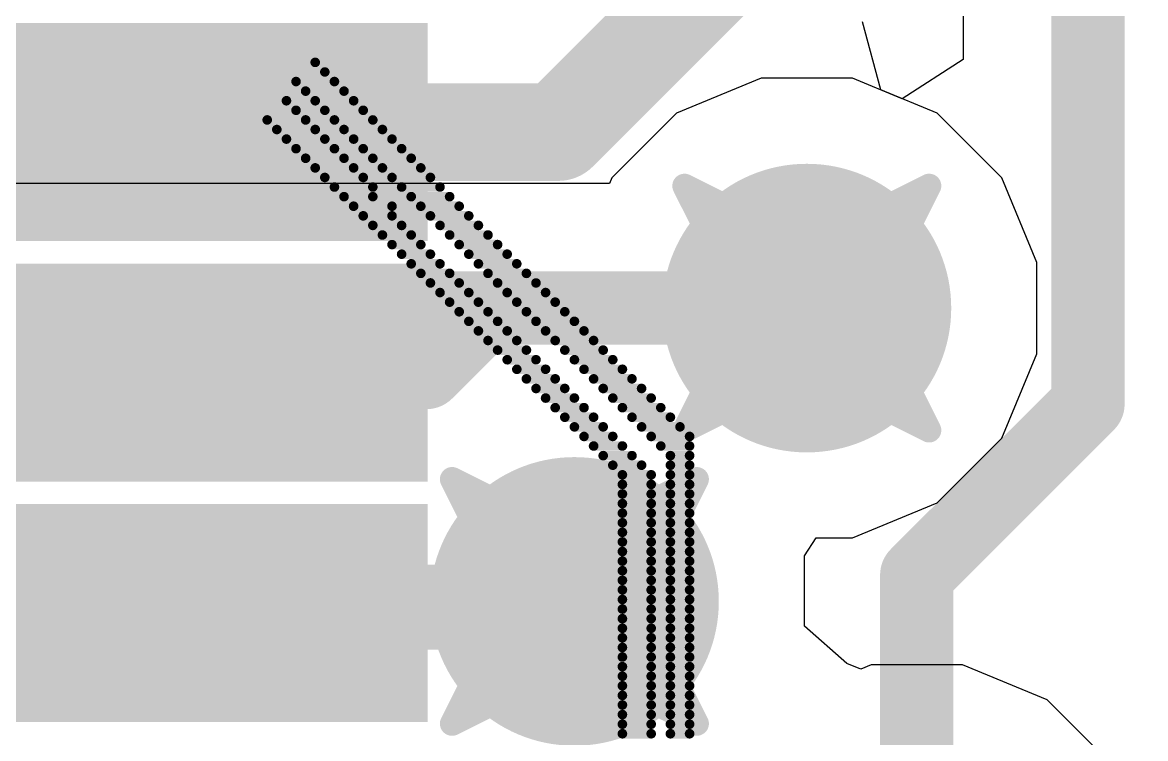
# Model space of a CAD drawing. Header units: inches. Extents: x -8 to 384, y -12 to 64.
# Drawn here: x 12.392 to 14.725, y 4.541 to 6.03 of the extents above; entities that cross this region are included whole.
import ezdxf

# ---------------------------------------------------------------- set-up
doc = ezdxf.new("R2010")
doc.units = ezdxf.units.IN
for name, color, linetype in [('Board_outline', 216, 'Continuous'), ('Bottom Layer', 5, 'Continuous'), ('Bottom Overlay', 54, 'Continuous'), ('Drill Drawing', 1, 'Continuous'), ('Top Layer', 1, 'Continuous'), ('Top Paste', 8, 'Continuous'), ('Top Solder', 216, 'Continuous'), ('Via Holes', 16, 'Continuous')]:
    doc.layers.add(name, color=color, linetype=linetype)

# ---------------------------------------------------------------- blocks, each defined once
blk = doc.blocks.new('QFN64_45')
at = {"layer": 'Top Layer'}
for points in [[(4.05, -2.125), (4.75, -2.125), (4.75, -2.375), (4.05, -2.375)], [(4.05, -2.625), (4.75, -2.625), (4.75, -2.875), (4.05, -2.875)], [(4.05, -3.125), (4.75, -3.125), (4.75, -3.375), (4.05, -3.375)]]:
    blk.add_hatch(color=1, dxfattribs=at).paths.add_polyline_path(points)
at = {"layer": 'Top Paste'}
for points in [[(4.05, -2.125), (4.75, -2.125), (4.75, -2.375), (4.05, -2.375)], [(4.05, -2.625), (4.75, -2.625), (4.75, -2.875), (4.05, -2.875)], [(4.05, -3.125), (4.75, -3.125), (4.75, -3.375), (4.05, -3.375)]]:
    blk.add_hatch(color=8, dxfattribs=at).paths.add_polyline_path(points)
at = {"layer": 'Top Solder'}
for points in [[(3.9484, -2.0234), (4.8516, -2.0234), (4.8516, -2.4766), (3.9484, -2.4766)], [(3.9484, -2.5234), (4.8516, -2.5234), (4.8516, -2.9766), (3.9484, -2.9766)], [(3.9484, -3.0234), (4.8516, -3.0234), (4.8516, -3.4766), (3.9484, -3.4766)]]:
    blk.add_hatch(color=216, dxfattribs=at).paths.add_polyline_path(points)

msp = doc.modelspace()

# ---------------------------------------------------------------- hatches: boundary and pattern name
at = {"layer": 'Bottom Layer'}
h = msp.add_hatch(color=5, dxfattribs=at)
edge = h.paths.add_edge_path()
edge.add_arc((14.021, 5.4358), 0.3, 0, 360)
h = msp.add_hatch(color=5, dxfattribs=at)
edge = h.paths.add_edge_path()
edge.add_arc((13.5382, 4.826), 0.3, 0, 360)
at = {"layer": 'Top Layer'}
h = msp.add_hatch(color=1, dxfattribs=at)
edge = h.paths.add_edge_path()
edge.add_arc((14.021, 5.4358), 0.3, 0, 360)
h = msp.add_hatch(color=1, dxfattribs=at)
edge = h.paths.add_edge_path()
edge.add_arc((13.5382, 4.826), 0.3, 0, 360)
at = {"layer": 'Via Holes'}
h = msp.add_hatch(color=7, dxfattribs=at)
edge = h.paths.add_edge_path()
edge.add_arc((14.021, 5.4358), 0.15, 0, 360)
h = msp.add_hatch(color=7, dxfattribs=at)
edge = h.paths.add_edge_path()
edge.add_arc((13.5382, 4.826), 0.15, 0, 360)

# ---------------------------------------------------------------- linework, layer by layer
at = {"layer": 'Board_outline'}
msp.add_lwpolyline([(37.5368, 13.3604, 0.254, 0.254, 1), (-7.4632, 13.3604, 0.254, 0.254, 1)], format="xyseb", close=True, dxfattribs=at)
at = {"layer": 'Bottom Layer'}
for p, q in [((14.346, 8.4634), (14.346, 5.9524)), ((14.346, 5.9524), (14.219, 5.871)), ((13.9259, 5.9136), (13.7503, 5.8409)), ((14.116, 5.9136), (13.9259, 5.9136)), ((14.219, 5.871), (14.116, 5.9136)), ((13.7503, 5.8409), (13.6159, 5.7065)), ((13.6111, 5.6948), (11.7096, 5.6948)), ((13.6159, 5.7065), (13.6111, 5.6948))]:
    msp.add_line(p, q, dxfattribs=at)
for points in [[(14.605, 5.2364, 0.1524, 0.1524, 0), (14.605, 8.5816, 0.1524, 0.1524, 0)], [(11.7096, 5.4358, 0.1524, 0.1524, 0), (14.021, 5.4358, 0.1524, 0.1524, 0)], [(14.2494, 4.8808, 0.1524, 0.1524, 0), (14.605, 5.2364, 0.1524, 0.1524, 0)], [(14.2494, 4.2164, 0.1524, 0.1524, 0), (14.2494, 4.8808, 0.1524, 0.1524, 0)], [(11.8364, 4.826, 0.1524, 0.1524, 0), (13.5382, 4.826, 0.1524, 0.1524, 0)]]:
    msp.add_lwpolyline(points, format="xyseb", dxfattribs=at)
for points in [[(13.9829, 5.4358, 0.0762, 0.0762, 1), (14.0591, 5.4358, 0.0762, 0.0762, 1)], [(14.5669, 5.2364, 0.0762, 0.0762, 1), (14.6431, 5.2364, 0.0762, 0.0762, 1)], [(14.5669, 5.2364, 0.0762, 0.0762, 1), (14.6431, 5.2364, 0.0762, 0.0762, 1)], [(14.2113, 4.8808, 0.0762, 0.0762, 1), (14.2875, 4.8808, 0.0762, 0.0762, 1)], [(14.2113, 4.8808, 0.0762, 0.0762, 1), (14.2875, 4.8808, 0.0762, 0.0762, 1)], [(13.5001, 4.826, 0.0762, 0.0762, 1), (13.5763, 4.826, 0.0762, 0.0762, 1)]]:
    msp.add_lwpolyline(points, format="xyseb", close=True, dxfattribs=at)
at = {"layer": 'Bottom Overlay'}
for points in [[(12.0626, 5.9467, 0.0199, 0.0199, 0), (12.9998, 5.9467, 0.0199, 0.0199, 0)], [(12.0626, 5.9267, 0.0199, 0.0199, 0), (13.0198, 5.9267, 0.0199, 0.0199, 0)], [(12.9599, 5.9068, 0.0199, 0.0199, 0), (13.0397, 5.9068, 0.0199, 0.0199, 0)], [(12.9799, 5.8869, 0.0199, 0.0199, 0), (13.0596, 5.8869, 0.0199, 0.0199, 0)], [(12.1224, 5.847, 0.0199, 0.0199, 0), (12.9599, 5.847, 0.0199, 0.0199, 0)], [(12.1424, 5.8669, 0.0199, 0.0199, 0), (12.94, 5.8669, 0.0199, 0.0199, 0)], [(12.9998, 5.8669, 0.0199, 0.0199, 0), (13.0796, 5.8669, 0.0199, 0.0199, 0)], [(13.0198, 5.847, 0.0199, 0.0199, 0), (13.0995, 5.847, 0.0199, 0.0199, 0)], [(12.9001, 5.827, 0.0199, 0.0199, 0), (12.9799, 5.827, 0.0199, 0.0199, 0)], [(13.0397, 5.827, 0.0199, 0.0199, 0), (13.1195, 5.827, 0.0199, 0.0199, 0)], [(12.9201, 5.8071, 0.0199, 0.0199, 0), (12.9998, 5.8071, 0.0199, 0.0199, 0)], [(13.0596, 5.8071, 0.0199, 0.0199, 0), (13.1394, 5.8071, 0.0199, 0.0199, 0)], [(12.94, 5.7872, 0.0199, 0.0199, 0), (13.0198, 5.7872, 0.0199, 0.0199, 0)], [(13.0796, 5.7872, 0.0199, 0.0199, 0), (13.1593, 5.7872, 0.0199, 0.0199, 0)], [(12.9599, 5.7672, 0.0199, 0.0199, 0), (13.0397, 5.7672, 0.0199, 0.0199, 0)], [(13.0995, 5.7672, 0.0199, 0.0199, 0), (13.1793, 5.7672, 0.0199, 0.0199, 0)], [(12.9799, 5.7473, 0.0199, 0.0199, 0), (13.0596, 5.7473, 0.0199, 0.0199, 0)], [(13.1195, 5.7473, 0.0199, 0.0199, 0), (13.1992, 5.7473, 0.0199, 0.0199, 0)], [(12.9998, 5.7273, 0.0199, 0.0199, 0), (13.0796, 5.7273, 0.0199, 0.0199, 0)], [(13.0198, 5.7074, 0.0199, 0.0199, 0), (13.0995, 5.7074, 0.0199, 0.0199, 0)], [(13.1394, 5.7273, 0.0199, 0.0199, 0), (13.2192, 5.7273, 0.0199, 0.0199, 0)], [(13.1593, 5.7074, 0.0199, 0.0199, 0), (13.2391, 5.7074, 0.0199, 0.0199, 0)], [(13.0397, 5.6875, 0.0199, 0.0199, 0), (13.1195, 5.6875, 0.0199, 0.0199, 0)], [(13.1793, 5.6875, 0.0199, 0.0199, 0), (13.259, 5.6875, 0.0199, 0.0199, 0)], [(13.0596, 5.6675, 0.0199, 0.0199, 0), (13.1195, 5.6675, 0.0199, 0.0199, 0)], [(13.1992, 5.6675, 0.0199, 0.0199, 0), (13.279, 5.6675, 0.0199, 0.0199, 0)], [(13.0796, 5.6476, 0.0199, 0.0199, 0), (13.1593, 5.6476, 0.0199, 0.0199, 0)], [(13.2192, 5.6476, 0.0199, 0.0199, 0), (13.2989, 5.6476, 0.0199, 0.0199, 0)], [(13.0995, 5.6276, 0.0199, 0.0199, 0), (13.1593, 5.6276, 0.0199, 0.0199, 0)], [(13.2391, 5.6276, 0.0199, 0.0199, 0), (13.3189, 5.6276, 0.0199, 0.0199, 0)], [(13.1195, 5.6077, 0.0199, 0.0199, 0), (13.1793, 5.6077, 0.0199, 0.0199, 0)], [(13.259, 5.6077, 0.0199, 0.0199, 0), (13.3388, 5.6077, 0.0199, 0.0199, 0)], [(13.1394, 5.5878, 0.0199, 0.0199, 0), (13.1992, 5.5878, 0.0199, 0.0199, 0)], [(13.1593, 5.5678, 0.0199, 0.0199, 0), (13.2192, 5.5678, 0.0199, 0.0199, 0)], [(13.279, 5.5878, 0.0199, 0.0199, 0), (13.3587, 5.5878, 0.0199, 0.0199, 0)], [(13.2989, 5.5678, 0.0199, 0.0199, 0), (13.3787, 5.5678, 0.0199, 0.0199, 0)], [(13.1793, 5.5479, 0.0199, 0.0199, 0), (13.2391, 5.5479, 0.0199, 0.0199, 0)], [(13.3189, 5.5479, 0.0199, 0.0199, 0), (13.3986, 5.5479, 0.0199, 0.0199, 0)], [(13.1992, 5.5279, 0.0199, 0.0199, 0), (13.259, 5.5279, 0.0199, 0.0199, 0)], [(13.3388, 5.5279, 0.0199, 0.0199, 0), (13.4186, 5.5279, 0.0199, 0.0199, 0)], [(13.2192, 5.508, 0.0199, 0.0199, 0), (13.279, 5.508, 0.0199, 0.0199, 0)], [(13.3587, 5.508, 0.0199, 0.0199, 0), (13.4385, 5.508, 0.0199, 0.0199, 0)], [(13.2391, 5.4881, 0.0199, 0.0199, 0), (13.2989, 5.4881, 0.0199, 0.0199, 0)], [(13.3787, 5.4881, 0.0199, 0.0199, 0), (13.4584, 5.4881, 0.0199, 0.0199, 0)], [(13.259, 5.4681, 0.0199, 0.0199, 0), (13.3189, 5.4681, 0.0199, 0.0199, 0)], [(13.3986, 5.4681, 0.0199, 0.0199, 0), (13.4784, 5.4681, 0.0199, 0.0199, 0)], [(13.279, 5.4482, 0.0199, 0.0199, 0), (13.3388, 5.4482, 0.0199, 0.0199, 0)], [(13.2989, 5.4282, 0.0199, 0.0199, 0), (13.3587, 5.4282, 0.0199, 0.0199, 0)], [(13.4186, 5.4482, 0.0199, 0.0199, 0), (13.4983, 5.4482, 0.0199, 0.0199, 0)], [(13.4385, 5.4282, 0.0199, 0.0199, 0), (13.5183, 5.4282, 0.0199, 0.0199, 0)], [(13.3189, 5.4083, 0.0199, 0.0199, 0), (13.3787, 5.4083, 0.0199, 0.0199, 0)], [(13.4584, 5.4083, 0.0199, 0.0199, 0), (13.5382, 5.4083, 0.0199, 0.0199, 0)], [(13.3388, 5.3884, 0.0199, 0.0199, 0), (13.3986, 5.3884, 0.0199, 0.0199, 0)], [(13.4784, 5.3884, 0.0199, 0.0199, 0), (13.5581, 5.3884, 0.0199, 0.0199, 0)], [(13.3587, 5.3684, 0.0199, 0.0199, 0), (13.4186, 5.3684, 0.0199, 0.0199, 0)], [(13.4983, 5.3684, 0.0199, 0.0199, 0), (13.5781, 5.3684, 0.0199, 0.0199, 0)], [(13.3787, 5.3485, 0.0199, 0.0199, 0), (13.4385, 5.3485, 0.0199, 0.0199, 0)], [(13.5183, 5.3485, 0.0199, 0.0199, 0), (13.598, 5.3485, 0.0199, 0.0199, 0)], [(13.3986, 5.3285, 0.0199, 0.0199, 0), (13.4584, 5.3285, 0.0199, 0.0199, 0)], [(13.5382, 5.3285, 0.0199, 0.0199, 0), (13.618, 5.3285, 0.0199, 0.0199, 0)], [(13.4186, 5.3086, 0.0199, 0.0199, 0), (13.4784, 5.3086, 0.0199, 0.0199, 0)], [(13.4385, 5.2887, 0.0199, 0.0199, 0), (13.4983, 5.2887, 0.0199, 0.0199, 0)], [(13.5581, 5.3086, 0.0199, 0.0199, 0), (13.6379, 5.3086, 0.0199, 0.0199, 0)], [(13.5781, 5.2887, 0.0199, 0.0199, 0), (13.6578, 5.2887, 0.0199, 0.0199, 0)], [(13.4584, 5.2687, 0.0199, 0.0199, 0), (13.5183, 5.2687, 0.0199, 0.0199, 0)], [(13.598, 5.2687, 0.0199, 0.0199, 0), (13.6778, 5.2687, 0.0199, 0.0199, 0)], [(13.4784, 5.2488, 0.0199, 0.0199, 0), (13.5382, 5.2488, 0.0199, 0.0199, 0)], [(13.618, 5.2488, 0.0199, 0.0199, 0), (13.6977, 5.2488, 0.0199, 0.0199, 0)], [(13.4983, 5.2288, 0.0199, 0.0199, 0), (13.5581, 5.2288, 0.0199, 0.0199, 0)], [(13.6379, 5.2288, 0.0199, 0.0199, 0), (13.7177, 5.2288, 0.0199, 0.0199, 0)], [(13.5183, 5.2089, 0.0199, 0.0199, 0), (13.5781, 5.2089, 0.0199, 0.0199, 0)], [(13.6578, 5.2089, 0.0199, 0.0199, 0), (13.7376, 5.2089, 0.0199, 0.0199, 0)], [(13.5382, 5.1889, 0.0199, 0.0199, 0), (13.598, 5.1889, 0.0199, 0.0199, 0)], [(13.6778, 5.1889, 0.0199, 0.0199, 0), (13.7575, 5.1889, 0.0199, 0.0199, 0)], [(13.5581, 5.169, 0.0199, 0.0199, 0), (13.618, 5.169, 0.0199, 0.0199, 0)], [(13.5781, 5.1491, 0.0199, 0.0199, 0), (13.6379, 5.1491, 0.0199, 0.0199, 0)], [(13.6977, 5.169, 0.0199, 0.0199, 0), (13.7775, 5.169, 0.0199, 0.0199, 0)], [(13.7177, 5.1491, 0.0199, 0.0199, 0), (13.7775, 5.1491, 0.0199, 0.0199, 0)], [(13.598, 5.1291, 0.0199, 0.0199, 0), (13.6578, 5.1291, 0.0199, 0.0199, 0)], [(13.7376, 5.1291, 0.0199, 0.0199, 0), (13.7775, 5.1291, 0.0199, 0.0199, 0)], [(13.618, 5.1092, 0.0199, 0.0199, 0), (13.6778, 5.1092, 0.0199, 0.0199, 0)], [(13.7376, 5.1092, 0.0199, 0.0199, 0), (13.7775, 5.1092, 0.0199, 0.0199, 0)], [(13.6379, 5.0892, 0.0199, 0.0199, 0), (13.6977, 5.0892, 0.0199, 0.0199, 0)], [(13.7376, 5.0892, 0.0199, 0.0199, 0), (13.7775, 5.0892, 0.0199, 0.0199, 0)], [(13.6379, 5.0693, 0.0199, 0.0199, 0), (13.6977, 5.0693, 0.0199, 0.0199, 0)], [(13.7376, 5.0693, 0.0199, 0.0199, 0), (13.7775, 5.0693, 0.0199, 0.0199, 0)], [(13.6379, 5.0494, 0.0199, 0.0199, 0), (13.6977, 5.0494, 0.0199, 0.0199, 0)], [(13.6379, 5.0294, 0.0199, 0.0199, 0), (13.6977, 5.0294, 0.0199, 0.0199, 0)], [(13.7376, 5.0494, 0.0199, 0.0199, 0), (13.7775, 5.0494, 0.0199, 0.0199, 0)], [(13.7376, 5.0294, 0.0199, 0.0199, 0), (13.7775, 5.0294, 0.0199, 0.0199, 0)], [(13.6379, 5.0095, 0.0199, 0.0199, 0), (13.6977, 5.0095, 0.0199, 0.0199, 0)], [(13.7376, 5.0095, 0.0199, 0.0199, 0), (13.7775, 5.0095, 0.0199, 0.0199, 0)], [(13.6379, 4.9895, 0.0199, 0.0199, 0), (13.6977, 4.9895, 0.0199, 0.0199, 0)], [(13.7376, 4.9895, 0.0199, 0.0199, 0), (13.7775, 4.9895, 0.0199, 0.0199, 0)], [(13.6379, 4.9696, 0.0199, 0.0199, 0), (13.6977, 4.9696, 0.0199, 0.0199, 0)], [(13.7376, 4.9696, 0.0199, 0.0199, 0), (13.7775, 4.9696, 0.0199, 0.0199, 0)], [(13.6379, 4.9497, 0.0199, 0.0199, 0), (13.6977, 4.9497, 0.0199, 0.0199, 0)], [(13.7376, 4.9497, 0.0199, 0.0199, 0), (13.7775, 4.9497, 0.0199, 0.0199, 0)], [(13.6379, 4.9297, 0.0199, 0.0199, 0), (13.6977, 4.9297, 0.0199, 0.0199, 0)], [(13.7376, 4.9297, 0.0199, 0.0199, 0), (13.7775, 4.9297, 0.0199, 0.0199, 0)], [(13.6379, 4.9098, 0.0199, 0.0199, 0), (13.6977, 4.9098, 0.0199, 0.0199, 0)], [(13.6379, 4.8898, 0.0199, 0.0199, 0), (13.6977, 4.8898, 0.0199, 0.0199, 0)], [(13.7376, 4.9098, 0.0199, 0.0199, 0), (13.7775, 4.9098, 0.0199, 0.0199, 0)], [(13.7376, 4.8898, 0.0199, 0.0199, 0), (13.7775, 4.8898, 0.0199, 0.0199, 0)], [(13.6379, 4.8699, 0.0199, 0.0199, 0), (13.6977, 4.8699, 0.0199, 0.0199, 0)], [(13.7376, 4.8699, 0.0199, 0.0199, 0), (13.7775, 4.8699, 0.0199, 0.0199, 0)], [(13.6379, 4.85, 0.0199, 0.0199, 0), (13.6977, 4.85, 0.0199, 0.0199, 0)], [(13.7376, 4.85, 0.0199, 0.0199, 0), (13.7775, 4.85, 0.0199, 0.0199, 0)], [(13.6379, 4.83, 0.0199, 0.0199, 0), (13.6977, 4.83, 0.0199, 0.0199, 0)], [(13.7376, 4.83, 0.0199, 0.0199, 0), (13.7775, 4.83, 0.0199, 0.0199, 0)], [(13.6379, 4.8101, 0.0199, 0.0199, 0), (13.6977, 4.8101, 0.0199, 0.0199, 0)], [(13.7376, 4.8101, 0.0199, 0.0199, 0), (13.7775, 4.8101, 0.0199, 0.0199, 0)], [(13.6379, 4.7901, 0.0199, 0.0199, 0), (13.6977, 4.7901, 0.0199, 0.0199, 0)], [(13.7376, 4.7901, 0.0199, 0.0199, 0), (13.7775, 4.7901, 0.0199, 0.0199, 0)], [(13.6379, 4.7702, 0.0199, 0.0199, 0), (13.6977, 4.7702, 0.0199, 0.0199, 0)], [(13.6379, 4.7503, 0.0199, 0.0199, 0), (13.6977, 4.7503, 0.0199, 0.0199, 0)], [(13.7376, 4.7702, 0.0199, 0.0199, 0), (13.7775, 4.7702, 0.0199, 0.0199, 0)], [(13.7376, 4.7503, 0.0199, 0.0199, 0), (13.7775, 4.7503, 0.0199, 0.0199, 0)], [(13.6379, 4.7303, 0.0199, 0.0199, 0), (13.6977, 4.7303, 0.0199, 0.0199, 0)], [(13.7376, 4.7303, 0.0199, 0.0199, 0), (13.7775, 4.7303, 0.0199, 0.0199, 0)], [(13.6379, 4.7104, 0.0199, 0.0199, 0), (13.6977, 4.7104, 0.0199, 0.0199, 0)], [(13.7376, 4.7104, 0.0199, 0.0199, 0), (13.7775, 4.7104, 0.0199, 0.0199, 0)], [(13.6379, 4.6904, 0.0199, 0.0199, 0), (13.6977, 4.6904, 0.0199, 0.0199, 0)], [(13.7376, 4.6904, 0.0199, 0.0199, 0), (13.7775, 4.6904, 0.0199, 0.0199, 0)], [(13.6379, 4.6705, 0.0199, 0.0199, 0), (13.6977, 4.6705, 0.0199, 0.0199, 0)], [(13.7376, 4.6705, 0.0199, 0.0199, 0), (13.7775, 4.6705, 0.0199, 0.0199, 0)], [(13.6379, 4.6506, 0.0199, 0.0199, 0), (13.6977, 4.6506, 0.0199, 0.0199, 0)], [(13.7376, 4.6506, 0.0199, 0.0199, 0), (13.7775, 4.6506, 0.0199, 0.0199, 0)], [(13.6379, 4.6306, 0.0199, 0.0199, 0), (13.6977, 4.6306, 0.0199, 0.0199, 0)], [(13.6379, 4.6107, 0.0199, 0.0199, 0), (13.6977, 4.6107, 0.0199, 0.0199, 0)], [(13.7376, 4.6306, 0.0199, 0.0199, 0), (13.7775, 4.6306, 0.0199, 0.0199, 0)], [(13.7376, 4.6107, 0.0199, 0.0199, 0), (13.7775, 4.6107, 0.0199, 0.0199, 0)], [(13.6379, 4.5907, 0.0199, 0.0199, 0), (13.6977, 4.5907, 0.0199, 0.0199, 0)], [(13.7376, 4.5907, 0.0199, 0.0199, 0), (13.7775, 4.5907, 0.0199, 0.0199, 0)], [(13.6379, 4.5708, 0.0199, 0.0199, 0), (13.6977, 4.5708, 0.0199, 0.0199, 0)], [(13.7376, 4.5708, 0.0199, 0.0199, 0), (13.7775, 4.5708, 0.0199, 0.0199, 0)], [(13.6379, 4.5509, 0.0199, 0.0199, 0), (13.6977, 4.5509, 0.0199, 0.0199, 0)], [(13.7376, 4.5509, 0.0199, 0.0199, 0), (13.7775, 4.5509, 0.0199, 0.0199, 0)]]:
    msp.add_lwpolyline(points, format="xyseb", dxfattribs=at)
for points in [[(12.9948, 5.9467, 0.00997, 0.00997, 1), (13.0048, 5.9467, 0.00997, 0.00997, 1)], [(13.0148, 5.9267, 0.00997, 0.00997, 1), (13.0247, 5.9267, 0.00997, 0.00997, 1)], [(12.955, 5.9068, 0.00997, 0.00997, 1), (12.9649, 5.9068, 0.00997, 0.00997, 1)], [(13.0347, 5.9068, 0.00997, 0.00997, 1), (13.0447, 5.9068, 0.00997, 0.00997, 1)], [(12.9749, 5.8869, 0.00997, 0.00997, 1), (12.9849, 5.8869, 0.00997, 0.00997, 1)], [(13.0547, 5.8869, 0.00997, 0.00997, 1), (13.0646, 5.8869, 0.00997, 0.00997, 1)], [(12.935, 5.8669, 0.00997, 0.00997, 1), (12.945, 5.8669, 0.00997, 0.00997, 1)], [(12.955, 5.847, 0.00997, 0.00997, 1), (12.9649, 5.847, 0.00997, 0.00997, 1)], [(12.9948, 5.8669, 0.00997, 0.00997, 1), (13.0048, 5.8669, 0.00997, 0.00997, 1)], [(13.0148, 5.847, 0.00997, 0.00997, 1), (13.0247, 5.847, 0.00997, 0.00997, 1)], [(13.0746, 5.8669, 0.00997, 0.00997, 1), (13.0846, 5.8669, 0.00997, 0.00997, 1)], [(13.0945, 5.847, 0.00997, 0.00997, 1), (13.1045, 5.847, 0.00997, 0.00997, 1)], [(12.8951, 5.827, 0.00997, 0.00997, 1), (12.9051, 5.827, 0.00997, 0.00997, 1)], [(12.9749, 5.827, 0.00997, 0.00997, 1), (12.9849, 5.827, 0.00997, 0.00997, 1)], [(13.0347, 5.827, 0.00997, 0.00997, 1), (13.0447, 5.827, 0.00997, 0.00997, 1)], [(13.1145, 5.827, 0.00997, 0.00997, 1), (13.1244, 5.827, 0.00997, 0.00997, 1)], [(12.9151, 5.8071, 0.00997, 0.00997, 1), (12.925, 5.8071, 0.00997, 0.00997, 1)], [(12.9948, 5.8071, 0.00997, 0.00997, 1), (13.0048, 5.8071, 0.00997, 0.00997, 1)], [(13.0547, 5.8071, 0.00997, 0.00997, 1), (13.0646, 5.8071, 0.00997, 0.00997, 1)], [(13.1344, 5.8071, 0.00997, 0.00997, 1), (13.1444, 5.8071, 0.00997, 0.00997, 1)], [(12.935, 5.7872, 0.00997, 0.00997, 1), (12.945, 5.7872, 0.00997, 0.00997, 1)], [(13.0148, 5.7872, 0.00997, 0.00997, 1), (13.0247, 5.7872, 0.00997, 0.00997, 1)], [(13.0746, 5.7872, 0.00997, 0.00997, 1), (13.0846, 5.7872, 0.00997, 0.00997, 1)], [(13.1544, 5.7872, 0.00997, 0.00997, 1), (13.1643, 5.7872, 0.00997, 0.00997, 1)], [(12.955, 5.7672, 0.00997, 0.00997, 1), (12.9649, 5.7672, 0.00997, 0.00997, 1)], [(13.0347, 5.7672, 0.00997, 0.00997, 1), (13.0447, 5.7672, 0.00997, 0.00997, 1)], [(13.0945, 5.7672, 0.00997, 0.00997, 1), (13.1045, 5.7672, 0.00997, 0.00997, 1)], [(13.1743, 5.7672, 0.00997, 0.00997, 1), (13.1843, 5.7672, 0.00997, 0.00997, 1)], [(12.9749, 5.7473, 0.00997, 0.00997, 1), (12.9849, 5.7473, 0.00997, 0.00997, 1)], [(13.0547, 5.7473, 0.00997, 0.00997, 1), (13.0646, 5.7473, 0.00997, 0.00997, 1)], [(13.1145, 5.7473, 0.00997, 0.00997, 1), (13.1244, 5.7473, 0.00997, 0.00997, 1)], [(13.1942, 5.7473, 0.00997, 0.00997, 1), (13.2042, 5.7473, 0.00997, 0.00997, 1)], [(12.9948, 5.7273, 0.00997, 0.00997, 1), (13.0048, 5.7273, 0.00997, 0.00997, 1)], [(13.0148, 5.7074, 0.00997, 0.00997, 1), (13.0247, 5.7074, 0.00997, 0.00997, 1)], [(13.0746, 5.7273, 0.00997, 0.00997, 1), (13.0846, 5.7273, 0.00997, 0.00997, 1)], [(13.0945, 5.7074, 0.00997, 0.00997, 1), (13.1045, 5.7074, 0.00997, 0.00997, 1)], [(13.1344, 5.7273, 0.00997, 0.00997, 1), (13.1444, 5.7273, 0.00997, 0.00997, 1)], [(13.1544, 5.7074, 0.00997, 0.00997, 1), (13.1643, 5.7074, 0.00997, 0.00997, 1)], [(13.2142, 5.7273, 0.00997, 0.00997, 1), (13.2241, 5.7273, 0.00997, 0.00997, 1)], [(13.2341, 5.7074, 0.00997, 0.00997, 1), (13.2441, 5.7074, 0.00997, 0.00997, 1)], [(13.0347, 5.6875, 0.00997, 0.00997, 1), (13.0447, 5.6875, 0.00997, 0.00997, 1)], [(13.1145, 5.6875, 0.00997, 0.00997, 1), (13.1244, 5.6875, 0.00997, 0.00997, 1)], [(13.1743, 5.6875, 0.00997, 0.00997, 1), (13.1843, 5.6875, 0.00997, 0.00997, 1)], [(13.2541, 5.6875, 0.00997, 0.00997, 1), (13.264, 5.6875, 0.00997, 0.00997, 1)], [(13.0547, 5.6675, 0.00997, 0.00997, 1), (13.0646, 5.6675, 0.00997, 0.00997, 1)], [(13.1145, 5.6675, 0.00997, 0.00997, 1), (13.1244, 5.6675, 0.00997, 0.00997, 1)], [(13.1942, 5.6675, 0.00997, 0.00997, 1), (13.2042, 5.6675, 0.00997, 0.00997, 1)], [(13.274, 5.6675, 0.00997, 0.00997, 1), (13.284, 5.6675, 0.00997, 0.00997, 1)], [(13.0746, 5.6476, 0.00997, 0.00997, 1), (13.0846, 5.6476, 0.00997, 0.00997, 1)], [(13.1544, 5.6476, 0.00997, 0.00997, 1), (13.1643, 5.6476, 0.00997, 0.00997, 1)], [(13.2142, 5.6476, 0.00997, 0.00997, 1), (13.2241, 5.6476, 0.00997, 0.00997, 1)], [(13.2939, 5.6476, 0.00997, 0.00997, 1), (13.3039, 5.6476, 0.00997, 0.00997, 1)], [(13.0945, 5.6276, 0.00997, 0.00997, 1), (13.1045, 5.6276, 0.00997, 0.00997, 1)], [(13.1544, 5.6276, 0.00997, 0.00997, 1), (13.1643, 5.6276, 0.00997, 0.00997, 1)], [(13.2341, 5.6276, 0.00997, 0.00997, 1), (13.2441, 5.6276, 0.00997, 0.00997, 1)], [(13.3139, 5.6276, 0.00997, 0.00997, 1), (13.3238, 5.6276, 0.00997, 0.00997, 1)], [(13.1145, 5.6077, 0.00997, 0.00997, 1), (13.1244, 5.6077, 0.00997, 0.00997, 1)], [(13.1743, 5.6077, 0.00997, 0.00997, 1), (13.1843, 5.6077, 0.00997, 0.00997, 1)], [(13.2541, 5.6077, 0.00997, 0.00997, 1), (13.264, 5.6077, 0.00997, 0.00997, 1)], [(13.3338, 5.6077, 0.00997, 0.00997, 1), (13.3438, 5.6077, 0.00997, 0.00997, 1)], [(13.1344, 5.5878, 0.00997, 0.00997, 1), (13.1444, 5.5878, 0.00997, 0.00997, 1)], [(13.1544, 5.5678, 0.00997, 0.00997, 1), (13.1643, 5.5678, 0.00997, 0.00997, 1)], [(13.1942, 5.5878, 0.00997, 0.00997, 1), (13.2042, 5.5878, 0.00997, 0.00997, 1)], [(13.2142, 5.5678, 0.00997, 0.00997, 1), (13.2241, 5.5678, 0.00997, 0.00997, 1)], [(13.274, 5.5878, 0.00997, 0.00997, 1), (13.284, 5.5878, 0.00997, 0.00997, 1)], [(13.2939, 5.5678, 0.00997, 0.00997, 1), (13.3039, 5.5678, 0.00997, 0.00997, 1)], [(13.3538, 5.5878, 0.00997, 0.00997, 1), (13.3637, 5.5878, 0.00997, 0.00997, 1)], [(13.3737, 5.5678, 0.00997, 0.00997, 1), (13.3837, 5.5678, 0.00997, 0.00997, 1)], [(13.1743, 5.5479, 0.00997, 0.00997, 1), (13.1843, 5.5479, 0.00997, 0.00997, 1)], [(13.2341, 5.5479, 0.00997, 0.00997, 1), (13.2441, 5.5479, 0.00997, 0.00997, 1)], [(13.3139, 5.5479, 0.00997, 0.00997, 1), (13.3238, 5.5479, 0.00997, 0.00997, 1)], [(13.3936, 5.5479, 0.00997, 0.00997, 1), (13.4036, 5.5479, 0.00997, 0.00997, 1)], [(13.1942, 5.5279, 0.00997, 0.00997, 1), (13.2042, 5.5279, 0.00997, 0.00997, 1)], [(13.2541, 5.5279, 0.00997, 0.00997, 1), (13.264, 5.5279, 0.00997, 0.00997, 1)], [(13.3338, 5.5279, 0.00997, 0.00997, 1), (13.3438, 5.5279, 0.00997, 0.00997, 1)], [(13.4136, 5.5279, 0.00997, 0.00997, 1), (13.4235, 5.5279, 0.00997, 0.00997, 1)], [(13.2142, 5.508, 0.00997, 0.00997, 1), (13.2241, 5.508, 0.00997, 0.00997, 1)], [(13.274, 5.508, 0.00997, 0.00997, 1), (13.284, 5.508, 0.00997, 0.00997, 1)], [(13.3538, 5.508, 0.00997, 0.00997, 1), (13.3637, 5.508, 0.00997, 0.00997, 1)], [(13.4335, 5.508, 0.00997, 0.00997, 1), (13.4435, 5.508, 0.00997, 0.00997, 1)], [(13.2341, 5.4881, 0.00997, 0.00997, 1), (13.2441, 5.4881, 0.00997, 0.00997, 1)], [(13.2939, 5.4881, 0.00997, 0.00997, 1), (13.3039, 5.4881, 0.00997, 0.00997, 1)], [(13.3737, 5.4881, 0.00997, 0.00997, 1), (13.3837, 5.4881, 0.00997, 0.00997, 1)], [(13.4535, 5.4881, 0.00997, 0.00997, 1), (13.4634, 5.4881, 0.00997, 0.00997, 1)], [(13.2541, 5.4681, 0.00997, 0.00997, 1), (13.264, 5.4681, 0.00997, 0.00997, 1)], [(13.3139, 5.4681, 0.00997, 0.00997, 1), (13.3238, 5.4681, 0.00997, 0.00997, 1)], [(13.3936, 5.4681, 0.00997, 0.00997, 1), (13.4036, 5.4681, 0.00997, 0.00997, 1)], [(13.4734, 5.4681, 0.00997, 0.00997, 1), (13.4834, 5.4681, 0.00997, 0.00997, 1)], [(13.274, 5.4482, 0.00997, 0.00997, 1), (13.284, 5.4482, 0.00997, 0.00997, 1)], [(13.2939, 5.4282, 0.00997, 0.00997, 1), (13.3039, 5.4282, 0.00997, 0.00997, 1)], [(13.3338, 5.4482, 0.00997, 0.00997, 1), (13.3438, 5.4482, 0.00997, 0.00997, 1)], [(13.3538, 5.4282, 0.00997, 0.00997, 1), (13.3637, 5.4282, 0.00997, 0.00997, 1)], [(13.4136, 5.4482, 0.00997, 0.00997, 1), (13.4235, 5.4482, 0.00997, 0.00997, 1)], [(13.4335, 5.4282, 0.00997, 0.00997, 1), (13.4435, 5.4282, 0.00997, 0.00997, 1)], [(13.4933, 5.4482, 0.00997, 0.00997, 1), (13.5033, 5.4482, 0.00997, 0.00997, 1)], [(13.5133, 5.4282, 0.00997, 0.00997, 1), (13.5232, 5.4282, 0.00997, 0.00997, 1)], [(13.3139, 5.4083, 0.00997, 0.00997, 1), (13.3238, 5.4083, 0.00997, 0.00997, 1)], [(13.3737, 5.4083, 0.00997, 0.00997, 1), (13.3837, 5.4083, 0.00997, 0.00997, 1)], [(13.4535, 5.4083, 0.00997, 0.00997, 1), (13.4634, 5.4083, 0.00997, 0.00997, 1)], [(13.5332, 5.4083, 0.00997, 0.00997, 1), (13.5432, 5.4083, 0.00997, 0.00997, 1)], [(13.3338, 5.3884, 0.00997, 0.00997, 1), (13.3438, 5.3884, 0.00997, 0.00997, 1)], [(13.3936, 5.3884, 0.00997, 0.00997, 1), (13.4036, 5.3884, 0.00997, 0.00997, 1)], [(13.4734, 5.3884, 0.00997, 0.00997, 1), (13.4834, 5.3884, 0.00997, 0.00997, 1)], [(13.5532, 5.3884, 0.00997, 0.00997, 1), (13.5631, 5.3884, 0.00997, 0.00997, 1)], [(13.3538, 5.3684, 0.00997, 0.00997, 1), (13.3637, 5.3684, 0.00997, 0.00997, 1)], [(13.4136, 5.3684, 0.00997, 0.00997, 1), (13.4235, 5.3684, 0.00997, 0.00997, 1)], [(13.4933, 5.3684, 0.00997, 0.00997, 1), (13.5033, 5.3684, 0.00997, 0.00997, 1)], [(13.5731, 5.3684, 0.00997, 0.00997, 1), (13.5831, 5.3684, 0.00997, 0.00997, 1)], [(13.3737, 5.3485, 0.00997, 0.00997, 1), (13.3837, 5.3485, 0.00997, 0.00997, 1)], [(13.4335, 5.3485, 0.00997, 0.00997, 1), (13.4435, 5.3485, 0.00997, 0.00997, 1)], [(13.5133, 5.3485, 0.00997, 0.00997, 1), (13.5232, 5.3485, 0.00997, 0.00997, 1)], [(13.593, 5.3485, 0.00997, 0.00997, 1), (13.603, 5.3485, 0.00997, 0.00997, 1)], [(13.3936, 5.3285, 0.00997, 0.00997, 1), (13.4036, 5.3285, 0.00997, 0.00997, 1)], [(13.4535, 5.3285, 0.00997, 0.00997, 1), (13.4634, 5.3285, 0.00997, 0.00997, 1)], [(13.5332, 5.3285, 0.00997, 0.00997, 1), (13.5432, 5.3285, 0.00997, 0.00997, 1)], [(13.613, 5.3285, 0.00997, 0.00997, 1), (13.6229, 5.3285, 0.00997, 0.00997, 1)], [(13.4136, 5.3086, 0.00997, 0.00997, 1), (13.4235, 5.3086, 0.00997, 0.00997, 1)], [(13.4335, 5.2887, 0.00997, 0.00997, 1), (13.4435, 5.2887, 0.00997, 0.00997, 1)], [(13.4734, 5.3086, 0.00997, 0.00997, 1), (13.4834, 5.3086, 0.00997, 0.00997, 1)], [(13.4933, 5.2887, 0.00997, 0.00997, 1), (13.5033, 5.2887, 0.00997, 0.00997, 1)], [(13.5532, 5.3086, 0.00997, 0.00997, 1), (13.5631, 5.3086, 0.00997, 0.00997, 1)], [(13.5731, 5.2887, 0.00997, 0.00997, 1), (13.5831, 5.2887, 0.00997, 0.00997, 1)], [(13.6329, 5.3086, 0.00997, 0.00997, 1), (13.6429, 5.3086, 0.00997, 0.00997, 1)], [(13.6529, 5.2887, 0.00997, 0.00997, 1), (13.6628, 5.2887, 0.00997, 0.00997, 1)], [(13.4535, 5.2687, 0.00997, 0.00997, 1), (13.4634, 5.2687, 0.00997, 0.00997, 1)], [(13.5133, 5.2687, 0.00997, 0.00997, 1), (13.5232, 5.2687, 0.00997, 0.00997, 1)], [(13.593, 5.2687, 0.00997, 0.00997, 1), (13.603, 5.2687, 0.00997, 0.00997, 1)], [(13.6728, 5.2687, 0.00997, 0.00997, 1), (13.6828, 5.2687, 0.00997, 0.00997, 1)], [(13.4734, 5.2488, 0.00997, 0.00997, 1), (13.4834, 5.2488, 0.00997, 0.00997, 1)], [(13.5332, 5.2488, 0.00997, 0.00997, 1), (13.5432, 5.2488, 0.00997, 0.00997, 1)], [(13.613, 5.2488, 0.00997, 0.00997, 1), (13.6229, 5.2488, 0.00997, 0.00997, 1)], [(13.6927, 5.2488, 0.00997, 0.00997, 1), (13.7027, 5.2488, 0.00997, 0.00997, 1)], [(13.4933, 5.2288, 0.00997, 0.00997, 1), (13.5033, 5.2288, 0.00997, 0.00997, 1)], [(13.5532, 5.2288, 0.00997, 0.00997, 1), (13.5631, 5.2288, 0.00997, 0.00997, 1)], [(13.6329, 5.2288, 0.00997, 0.00997, 1), (13.6429, 5.2288, 0.00997, 0.00997, 1)], [(13.7127, 5.2288, 0.00997, 0.00997, 1), (13.7226, 5.2288, 0.00997, 0.00997, 1)], [(13.5133, 5.2089, 0.00997, 0.00997, 1), (13.5232, 5.2089, 0.00997, 0.00997, 1)], [(13.5731, 5.2089, 0.00997, 0.00997, 1), (13.5831, 5.2089, 0.00997, 0.00997, 1)], [(13.6529, 5.2089, 0.00997, 0.00997, 1), (13.6628, 5.2089, 0.00997, 0.00997, 1)], [(13.7326, 5.2089, 0.00997, 0.00997, 1), (13.7426, 5.2089, 0.00997, 0.00997, 1)], [(13.5332, 5.1889, 0.00997, 0.00997, 1), (13.5432, 5.1889, 0.00997, 0.00997, 1)], [(13.593, 5.1889, 0.00997, 0.00997, 1), (13.603, 5.1889, 0.00997, 0.00997, 1)], [(13.6728, 5.1889, 0.00997, 0.00997, 1), (13.6828, 5.1889, 0.00997, 0.00997, 1)], [(13.7526, 5.1889, 0.00997, 0.00997, 1), (13.7625, 5.1889, 0.00997, 0.00997, 1)], [(13.5532, 5.169, 0.00997, 0.00997, 1), (13.5631, 5.169, 0.00997, 0.00997, 1)], [(13.5731, 5.1491, 0.00997, 0.00997, 1), (13.5831, 5.1491, 0.00997, 0.00997, 1)], [(13.613, 5.169, 0.00997, 0.00997, 1), (13.6229, 5.169, 0.00997, 0.00997, 1)], [(13.6329, 5.1491, 0.00997, 0.00997, 1), (13.6429, 5.1491, 0.00997, 0.00997, 1)], [(13.6927, 5.169, 0.00997, 0.00997, 1), (13.7027, 5.169, 0.00997, 0.00997, 1)], [(13.7127, 5.1491, 0.00997, 0.00997, 1), (13.7226, 5.1491, 0.00997, 0.00997, 1)], [(13.7725, 5.169, 0.00997, 0.00997, 1), (13.7825, 5.169, 0.00997, 0.00997, 1)], [(13.7725, 5.1491, 0.00997, 0.00997, 1), (13.7825, 5.1491, 0.00997, 0.00997, 1)], [(13.593, 5.1291, 0.00997, 0.00997, 1), (13.603, 5.1291, 0.00997, 0.00997, 1)], [(13.6529, 5.1291, 0.00997, 0.00997, 1), (13.6628, 5.1291, 0.00997, 0.00997, 1)], [(13.7326, 5.1291, 0.00997, 0.00997, 1), (13.7426, 5.1291, 0.00997, 0.00997, 1)], [(13.7725, 5.1291, 0.00997, 0.00997, 1), (13.7825, 5.1291, 0.00997, 0.00997, 1)], [(13.613, 5.1092, 0.00997, 0.00997, 1), (13.6229, 5.1092, 0.00997, 0.00997, 1)], [(13.6728, 5.1092, 0.00997, 0.00997, 1), (13.6828, 5.1092, 0.00997, 0.00997, 1)], [(13.7326, 5.1092, 0.00997, 0.00997, 1), (13.7426, 5.1092, 0.00997, 0.00997, 1)], [(13.7725, 5.1092, 0.00997, 0.00997, 1), (13.7825, 5.1092, 0.00997, 0.00997, 1)], [(13.6329, 5.0892, 0.00997, 0.00997, 1), (13.6429, 5.0892, 0.00997, 0.00997, 1)], [(13.6927, 5.0892, 0.00997, 0.00997, 1), (13.7027, 5.0892, 0.00997, 0.00997, 1)], [(13.7326, 5.0892, 0.00997, 0.00997, 1), (13.7426, 5.0892, 0.00997, 0.00997, 1)], [(13.7725, 5.0892, 0.00997, 0.00997, 1), (13.7825, 5.0892, 0.00997, 0.00997, 1)], [(13.6329, 5.0693, 0.00997, 0.00997, 1), (13.6429, 5.0693, 0.00997, 0.00997, 1)], [(13.6927, 5.0693, 0.00997, 0.00997, 1), (13.7027, 5.0693, 0.00997, 0.00997, 1)], [(13.7326, 5.0693, 0.00997, 0.00997, 1), (13.7426, 5.0693, 0.00997, 0.00997, 1)], [(13.7725, 5.0693, 0.00997, 0.00997, 1), (13.7825, 5.0693, 0.00997, 0.00997, 1)], [(13.6329, 5.0494, 0.00997, 0.00997, 1), (13.6429, 5.0494, 0.00997, 0.00997, 1)], [(13.6329, 5.0294, 0.00997, 0.00997, 1), (13.6429, 5.0294, 0.00997, 0.00997, 1)], [(13.6927, 5.0494, 0.00997, 0.00997, 1), (13.7027, 5.0494, 0.00997, 0.00997, 1)], [(13.6927, 5.0294, 0.00997, 0.00997, 1), (13.7027, 5.0294, 0.00997, 0.00997, 1)], [(13.7326, 5.0494, 0.00997, 0.00997, 1), (13.7426, 5.0494, 0.00997, 0.00997, 1)], [(13.7326, 5.0294, 0.00997, 0.00997, 1), (13.7426, 5.0294, 0.00997, 0.00997, 1)], [(13.7725, 5.0494, 0.00997, 0.00997, 1), (13.7825, 5.0494, 0.00997, 0.00997, 1)], [(13.7725, 5.0294, 0.00997, 0.00997, 1), (13.7825, 5.0294, 0.00997, 0.00997, 1)], [(13.6329, 5.0095, 0.00997, 0.00997, 1), (13.6429, 5.0095, 0.00997, 0.00997, 1)], [(13.6927, 5.0095, 0.00997, 0.00997, 1), (13.7027, 5.0095, 0.00997, 0.00997, 1)], [(13.7326, 5.0095, 0.00997, 0.00997, 1), (13.7426, 5.0095, 0.00997, 0.00997, 1)], [(13.7725, 5.0095, 0.00997, 0.00997, 1), (13.7825, 5.0095, 0.00997, 0.00997, 1)], [(13.6329, 4.9895, 0.00997, 0.00997, 1), (13.6429, 4.9895, 0.00997, 0.00997, 1)], [(13.6927, 4.9895, 0.00997, 0.00997, 1), (13.7027, 4.9895, 0.00997, 0.00997, 1)], [(13.7326, 4.9895, 0.00997, 0.00997, 1), (13.7426, 4.9895, 0.00997, 0.00997, 1)], [(13.7725, 4.9895, 0.00997, 0.00997, 1), (13.7825, 4.9895, 0.00997, 0.00997, 1)], [(13.6329, 4.9696, 0.00997, 0.00997, 1), (13.6429, 4.9696, 0.00997, 0.00997, 1)], [(13.6927, 4.9696, 0.00997, 0.00997, 1), (13.7027, 4.9696, 0.00997, 0.00997, 1)], [(13.7326, 4.9696, 0.00997, 0.00997, 1), (13.7426, 4.9696, 0.00997, 0.00997, 1)], [(13.7725, 4.9696, 0.00997, 0.00997, 1), (13.7825, 4.9696, 0.00997, 0.00997, 1)], [(13.6329, 4.9497, 0.00997, 0.00997, 1), (13.6429, 4.9497, 0.00997, 0.00997, 1)], [(13.6927, 4.9497, 0.00997, 0.00997, 1), (13.7027, 4.9497, 0.00997, 0.00997, 1)], [(13.7326, 4.9497, 0.00997, 0.00997, 1), (13.7426, 4.9497, 0.00997, 0.00997, 1)], [(13.7725, 4.9497, 0.00997, 0.00997, 1), (13.7825, 4.9497, 0.00997, 0.00997, 1)], [(13.6329, 4.9297, 0.00997, 0.00997, 1), (13.6429, 4.9297, 0.00997, 0.00997, 1)], [(13.6927, 4.9297, 0.00997, 0.00997, 1), (13.7027, 4.9297, 0.00997, 0.00997, 1)], [(13.7326, 4.9297, 0.00997, 0.00997, 1), (13.7426, 4.9297, 0.00997, 0.00997, 1)], [(13.7725, 4.9297, 0.00997, 0.00997, 1), (13.7825, 4.9297, 0.00997, 0.00997, 1)], [(13.6329, 4.9098, 0.00997, 0.00997, 1), (13.6429, 4.9098, 0.00997, 0.00997, 1)], [(13.6329, 4.8898, 0.00997, 0.00997, 1), (13.6429, 4.8898, 0.00997, 0.00997, 1)], [(13.6927, 4.9098, 0.00997, 0.00997, 1), (13.7027, 4.9098, 0.00997, 0.00997, 1)], [(13.6927, 4.8898, 0.00997, 0.00997, 1), (13.7027, 4.8898, 0.00997, 0.00997, 1)], [(13.7326, 4.9098, 0.00997, 0.00997, 1), (13.7426, 4.9098, 0.00997, 0.00997, 1)], [(13.7326, 4.8898, 0.00997, 0.00997, 1), (13.7426, 4.8898, 0.00997, 0.00997, 1)], [(13.7725, 4.9098, 0.00997, 0.00997, 1), (13.7825, 4.9098, 0.00997, 0.00997, 1)], [(13.7725, 4.8898, 0.00997, 0.00997, 1), (13.7825, 4.8898, 0.00997, 0.00997, 1)], [(13.6329, 4.8699, 0.00997, 0.00997, 1), (13.6429, 4.8699, 0.00997, 0.00997, 1)], [(13.6927, 4.8699, 0.00997, 0.00997, 1), (13.7027, 4.8699, 0.00997, 0.00997, 1)], [(13.7326, 4.8699, 0.00997, 0.00997, 1), (13.7426, 4.8699, 0.00997, 0.00997, 1)], [(13.7725, 4.8699, 0.00997, 0.00997, 1), (13.7825, 4.8699, 0.00997, 0.00997, 1)], [(13.6329, 4.85, 0.00997, 0.00997, 1), (13.6429, 4.85, 0.00997, 0.00997, 1)], [(13.6927, 4.85, 0.00997, 0.00997, 1), (13.7027, 4.85, 0.00997, 0.00997, 1)], [(13.7326, 4.85, 0.00997, 0.00997, 1), (13.7426, 4.85, 0.00997, 0.00997, 1)], [(13.7725, 4.85, 0.00997, 0.00997, 1), (13.7825, 4.85, 0.00997, 0.00997, 1)], [(13.6329, 4.83, 0.00997, 0.00997, 1), (13.6429, 4.83, 0.00997, 0.00997, 1)], [(13.6927, 4.83, 0.00997, 0.00997, 1), (13.7027, 4.83, 0.00997, 0.00997, 1)], [(13.7326, 4.83, 0.00997, 0.00997, 1), (13.7426, 4.83, 0.00997, 0.00997, 1)], [(13.7725, 4.83, 0.00997, 0.00997, 1), (13.7825, 4.83, 0.00997, 0.00997, 1)], [(13.6329, 4.8101, 0.00997, 0.00997, 1), (13.6429, 4.8101, 0.00997, 0.00997, 1)], [(13.6927, 4.8101, 0.00997, 0.00997, 1), (13.7027, 4.8101, 0.00997, 0.00997, 1)], [(13.7326, 4.8101, 0.00997, 0.00997, 1), (13.7426, 4.8101, 0.00997, 0.00997, 1)], [(13.7725, 4.8101, 0.00997, 0.00997, 1), (13.7825, 4.8101, 0.00997, 0.00997, 1)], [(13.6329, 4.7901, 0.00997, 0.00997, 1), (13.6429, 4.7901, 0.00997, 0.00997, 1)], [(13.6927, 4.7901, 0.00997, 0.00997, 1), (13.7027, 4.7901, 0.00997, 0.00997, 1)], [(13.7326, 4.7901, 0.00997, 0.00997, 1), (13.7426, 4.7901, 0.00997, 0.00997, 1)], [(13.7725, 4.7901, 0.00997, 0.00997, 1), (13.7825, 4.7901, 0.00997, 0.00997, 1)], [(13.6329, 4.7702, 0.00997, 0.00997, 1), (13.6429, 4.7702, 0.00997, 0.00997, 1)], [(13.6329, 4.7503, 0.00997, 0.00997, 1), (13.6429, 4.7503, 0.00997, 0.00997, 1)], [(13.6927, 4.7702, 0.00997, 0.00997, 1), (13.7027, 4.7702, 0.00997, 0.00997, 1)], [(13.6927, 4.7503, 0.00997, 0.00997, 1), (13.7027, 4.7503, 0.00997, 0.00997, 1)], [(13.7326, 4.7702, 0.00997, 0.00997, 1), (13.7426, 4.7702, 0.00997, 0.00997, 1)], [(13.7326, 4.7503, 0.00997, 0.00997, 1), (13.7426, 4.7503, 0.00997, 0.00997, 1)], [(13.7725, 4.7702, 0.00997, 0.00997, 1), (13.7825, 4.7702, 0.00997, 0.00997, 1)], [(13.7725, 4.7503, 0.00997, 0.00997, 1), (13.7825, 4.7503, 0.00997, 0.00997, 1)], [(13.6329, 4.7303, 0.00997, 0.00997, 1), (13.6429, 4.7303, 0.00997, 0.00997, 1)], [(13.6927, 4.7303, 0.00997, 0.00997, 1), (13.7027, 4.7303, 0.00997, 0.00997, 1)], [(13.7326, 4.7303, 0.00997, 0.00997, 1), (13.7426, 4.7303, 0.00997, 0.00997, 1)], [(13.7725, 4.7303, 0.00997, 0.00997, 1), (13.7825, 4.7303, 0.00997, 0.00997, 1)], [(13.6329, 4.7104, 0.00997, 0.00997, 1), (13.6429, 4.7104, 0.00997, 0.00997, 1)], [(13.6927, 4.7104, 0.00997, 0.00997, 1), (13.7027, 4.7104, 0.00997, 0.00997, 1)], [(13.7326, 4.7104, 0.00997, 0.00997, 1), (13.7426, 4.7104, 0.00997, 0.00997, 1)], [(13.7725, 4.7104, 0.00997, 0.00997, 1), (13.7825, 4.7104, 0.00997, 0.00997, 1)], [(13.6329, 4.6904, 0.00997, 0.00997, 1), (13.6429, 4.6904, 0.00997, 0.00997, 1)], [(13.6927, 4.6904, 0.00997, 0.00997, 1), (13.7027, 4.6904, 0.00997, 0.00997, 1)], [(13.7326, 4.6904, 0.00997, 0.00997, 1), (13.7426, 4.6904, 0.00997, 0.00997, 1)], [(13.7725, 4.6904, 0.00997, 0.00997, 1), (13.7825, 4.6904, 0.00997, 0.00997, 1)], [(13.6329, 4.6705, 0.00997, 0.00997, 1), (13.6429, 4.6705, 0.00997, 0.00997, 1)], [(13.6927, 4.6705, 0.00997, 0.00997, 1), (13.7027, 4.6705, 0.00997, 0.00997, 1)], [(13.7326, 4.6705, 0.00997, 0.00997, 1), (13.7426, 4.6705, 0.00997, 0.00997, 1)], [(13.7725, 4.6705, 0.00997, 0.00997, 1), (13.7825, 4.6705, 0.00997, 0.00997, 1)], [(13.6329, 4.6506, 0.00997, 0.00997, 1), (13.6429, 4.6506, 0.00997, 0.00997, 1)], [(13.6927, 4.6506, 0.00997, 0.00997, 1), (13.7027, 4.6506, 0.00997, 0.00997, 1)], [(13.7326, 4.6506, 0.00997, 0.00997, 1), (13.7426, 4.6506, 0.00997, 0.00997, 1)], [(13.7725, 4.6506, 0.00997, 0.00997, 1), (13.7825, 4.6506, 0.00997, 0.00997, 1)], [(13.6329, 4.6306, 0.00997, 0.00997, 1), (13.6429, 4.6306, 0.00997, 0.00997, 1)], [(13.6329, 4.6107, 0.00997, 0.00997, 1), (13.6429, 4.6107, 0.00997, 0.00997, 1)], [(13.6927, 4.6306, 0.00997, 0.00997, 1), (13.7027, 4.6306, 0.00997, 0.00997, 1)], [(13.6927, 4.6107, 0.00997, 0.00997, 1), (13.7027, 4.6107, 0.00997, 0.00997, 1)], [(13.7326, 4.6306, 0.00997, 0.00997, 1), (13.7426, 4.6306, 0.00997, 0.00997, 1)], [(13.7326, 4.6107, 0.00997, 0.00997, 1), (13.7426, 4.6107, 0.00997, 0.00997, 1)], [(13.7725, 4.6306, 0.00997, 0.00997, 1), (13.7825, 4.6306, 0.00997, 0.00997, 1)], [(13.7725, 4.6107, 0.00997, 0.00997, 1), (13.7825, 4.6107, 0.00997, 0.00997, 1)], [(13.6329, 4.5907, 0.00997, 0.00997, 1), (13.6429, 4.5907, 0.00997, 0.00997, 1)], [(13.6927, 4.5907, 0.00997, 0.00997, 1), (13.7027, 4.5907, 0.00997, 0.00997, 1)], [(13.7326, 4.5907, 0.00997, 0.00997, 1), (13.7426, 4.5907, 0.00997, 0.00997, 1)], [(13.7725, 4.5907, 0.00997, 0.00997, 1), (13.7825, 4.5907, 0.00997, 0.00997, 1)], [(13.6329, 4.5708, 0.00997, 0.00997, 1), (13.6429, 4.5708, 0.00997, 0.00997, 1)], [(13.6927, 4.5708, 0.00997, 0.00997, 1), (13.7027, 4.5708, 0.00997, 0.00997, 1)], [(13.7326, 4.5708, 0.00997, 0.00997, 1), (13.7426, 4.5708, 0.00997, 0.00997, 1)], [(13.7725, 4.5708, 0.00997, 0.00997, 1), (13.7825, 4.5708, 0.00997, 0.00997, 1)], [(13.6329, 4.5509, 0.00997, 0.00997, 1), (13.6429, 4.5509, 0.00997, 0.00997, 1)], [(13.6927, 4.5509, 0.00997, 0.00997, 1), (13.7027, 4.5509, 0.00997, 0.00997, 1)], [(13.7326, 4.5509, 0.00997, 0.00997, 1), (13.7426, 4.5509, 0.00997, 0.00997, 1)], [(13.7725, 4.5509, 0.00997, 0.00997, 1), (13.7825, 4.5509, 0.00997, 0.00997, 1)]]:
    msp.add_lwpolyline(points, format="xyseb", close=True, dxfattribs=at)
at = {"layer": 'Drill Drawing'}
for points in [[(13.767, 5.6898, 0.0508, 0.0508, 0), (14.021, 5.5628, 0.0508, 0.0508, 0)], [(13.767, 5.6898, 0.0508, 0.0508, 0), (13.894, 5.4358, 0.0508, 0.0508, 0)], [(14.021, 5.5628, 0.0508, 0.0508, 0), (14.275, 5.6898, 0.0508, 0.0508, 0)], [(14.148, 5.4358, 0.0508, 0.0508, 0), (14.275, 5.6898, 0.0508, 0.0508, 0)], [(13.767, 5.1818, 0.0508, 0.0508, 0), (13.894, 5.4358, 0.0508, 0.0508, 0)], [(14.148, 5.4358, 0.0508, 0.0508, 0), (14.275, 5.1818, 0.0508, 0.0508, 0)], [(13.767, 5.1818, 0.0508, 0.0508, 0), (14.021, 5.3088, 0.0508, 0.0508, 0)], [(14.021, 5.3088, 0.0508, 0.0508, 0), (14.275, 5.1818, 0.0508, 0.0508, 0)], [(13.2842, 5.08, 0.0508, 0.0508, 0), (13.5382, 4.953, 0.0508, 0.0508, 0)], [(13.2842, 5.08, 0.0508, 0.0508, 0), (13.4112, 4.826, 0.0508, 0.0508, 0)], [(13.5382, 4.953, 0.0508, 0.0508, 0), (13.7922, 5.08, 0.0508, 0.0508, 0)], [(13.6652, 4.826, 0.0508, 0.0508, 0), (13.7922, 5.08, 0.0508, 0.0508, 0)], [(13.2842, 4.572, 0.0508, 0.0508, 0), (13.4112, 4.826, 0.0508, 0.0508, 0)], [(13.6652, 4.826, 0.0508, 0.0508, 0), (13.7922, 4.572, 0.0508, 0.0508, 0)], [(13.2842, 4.572, 0.0508, 0.0508, 0), (13.5382, 4.699, 0.0508, 0.0508, 0)], [(13.5382, 4.699, 0.0508, 0.0508, 0), (13.7922, 4.572, 0.0508, 0.0508, 0)]]:
    msp.add_lwpolyline(points, format="xyseb", dxfattribs=at)
for points in [[(13.7543, 5.6898, 0.0254, 0.0254, 1), (13.7797, 5.6898, 0.0254, 0.0254, 1)], [(13.7543, 5.6898, 0.0254, 0.0254, 1), (13.7797, 5.6898, 0.0254, 0.0254, 1)], [(14.2623, 5.6898, 0.0254, 0.0254, 1), (14.2877, 5.6898, 0.0254, 0.0254, 1)], [(14.2623, 5.6898, 0.0254, 0.0254, 1), (14.2877, 5.6898, 0.0254, 0.0254, 1)], [(14.0083, 5.5628, 0.0254, 0.0254, 1), (14.0337, 5.5628, 0.0254, 0.0254, 1)], [(14.0083, 5.5628, 0.0254, 0.0254, 1), (14.0337, 5.5628, 0.0254, 0.0254, 1)], [(13.8813, 5.4358, 0.0254, 0.0254, 1), (13.9067, 5.4358, 0.0254, 0.0254, 1)], [(13.8813, 5.4358, 0.0254, 0.0254, 1), (13.9067, 5.4358, 0.0254, 0.0254, 1)], [(14.1353, 5.4358, 0.0254, 0.0254, 1), (14.1607, 5.4358, 0.0254, 0.0254, 1)], [(14.1353, 5.4358, 0.0254, 0.0254, 1), (14.1607, 5.4358, 0.0254, 0.0254, 1)], [(14.0083, 5.3088, 0.0254, 0.0254, 1), (14.0337, 5.3088, 0.0254, 0.0254, 1)], [(14.0083, 5.3088, 0.0254, 0.0254, 1), (14.0337, 5.3088, 0.0254, 0.0254, 1)], [(13.7543, 5.1818, 0.0254, 0.0254, 1), (13.7797, 5.1818, 0.0254, 0.0254, 1)], [(13.7543, 5.1818, 0.0254, 0.0254, 1), (13.7797, 5.1818, 0.0254, 0.0254, 1)], [(14.2623, 5.1818, 0.0254, 0.0254, 1), (14.2877, 5.1818, 0.0254, 0.0254, 1)], [(14.2623, 5.1818, 0.0254, 0.0254, 1), (14.2877, 5.1818, 0.0254, 0.0254, 1)], [(13.2715, 5.08, 0.0254, 0.0254, 1), (13.2969, 5.08, 0.0254, 0.0254, 1)], [(13.2715, 5.08, 0.0254, 0.0254, 1), (13.2969, 5.08, 0.0254, 0.0254, 1)], [(13.7795, 5.08, 0.0254, 0.0254, 1), (13.8049, 5.08, 0.0254, 0.0254, 1)], [(13.7795, 5.08, 0.0254, 0.0254, 1), (13.8049, 5.08, 0.0254, 0.0254, 1)], [(13.5255, 4.953, 0.0254, 0.0254, 1), (13.5509, 4.953, 0.0254, 0.0254, 1)], [(13.5255, 4.953, 0.0254, 0.0254, 1), (13.5509, 4.953, 0.0254, 0.0254, 1)], [(13.3985, 4.826, 0.0254, 0.0254, 1), (13.4239, 4.826, 0.0254, 0.0254, 1)], [(13.3985, 4.826, 0.0254, 0.0254, 1), (13.4239, 4.826, 0.0254, 0.0254, 1)], [(13.6525, 4.826, 0.0254, 0.0254, 1), (13.6779, 4.826, 0.0254, 0.0254, 1)], [(13.6525, 4.826, 0.0254, 0.0254, 1), (13.6779, 4.826, 0.0254, 0.0254, 1)], [(13.5255, 4.699, 0.0254, 0.0254, 1), (13.5509, 4.699, 0.0254, 0.0254, 1)], [(13.5255, 4.699, 0.0254, 0.0254, 1), (13.5509, 4.699, 0.0254, 0.0254, 1)], [(13.2715, 4.572, 0.0254, 0.0254, 1), (13.2969, 4.572, 0.0254, 0.0254, 1)], [(13.2715, 4.572, 0.0254, 0.0254, 1), (13.2969, 4.572, 0.0254, 0.0254, 1)], [(13.7795, 4.572, 0.0254, 0.0254, 1), (13.8049, 4.572, 0.0254, 0.0254, 1)], [(13.7795, 4.572, 0.0254, 0.0254, 1), (13.8049, 4.572, 0.0254, 0.0254, 1)]]:
    msp.add_lwpolyline(points, format="xyseb", close=True, dxfattribs=at)
at = {"layer": 'Top Layer'}
for p, q in [((14.1746, 5.8894), (14.1366, 6.031)), ((14.2916, 5.8409), (14.1746, 5.8894)), ((14.426, 5.7065), (14.2916, 5.8409)), ((14.4988, 5.5309), (14.426, 5.7065)), ((14.4988, 5.3408), (14.4988, 5.5309)), ((14.426, 5.1652), (14.4988, 5.3408)), ((14.2916, 5.0308), (14.426, 5.1652)), ((14.116, 4.958), (14.2916, 5.0308)), ((14.016, 4.921), (14.0407, 4.958)), ((14.0407, 4.958), (14.116, 4.958)), ((14.016, 4.7744), (14.016, 4.921)), ((14.1042, 4.6968), (14.016, 4.7744)), ((14.1333, 4.6855), (14.1042, 4.6968)), ((14.1544, 4.6942), (14.1333, 4.6855)), ((14.3444, 4.6942), (14.1544, 4.6942)), ((14.5201, 4.6215), (14.3444, 4.6942)), ((14.6545, 4.4871), (14.5201, 4.6215))]:
    msp.add_line(p, q, dxfattribs=at)
for points in [[(13.5046, 5.8018, 0.2032, 0.2032, 0), (15.7343, 8.0315, 0.2032, 0.2032, 0)], [(12.817, 5.8018, 0.2032, 0.2032, 0), (13.5046, 5.8018, 0.2032, 0.2032, 0)], [(13.2305, 5.3018, 0.1524, 0.1524, 0), (13.3646, 5.4358, 0.1524, 0.1524, 0)], [(13.3646, 5.4358, 0.1524, 0.1524, 0), (14.021, 5.4358, 0.1524, 0.1524, 0)], [(12.782, 5.3018, 0.1524, 0.1524, 0), (13.2305, 5.3018, 0.1524, 0.1524, 0)], [(13.514, 4.8018, 0.1524, 0.1524, 0), (13.5382, 4.826, 0.1524, 0.1524, 0)], [(12.782, 4.8018, 0.1524, 0.1524, 0), (13.514, 4.8018, 0.1524, 0.1524, 0)]]:
    msp.add_lwpolyline(points, format="xyseb", dxfattribs=at)
for points in [[(12.7662, 5.8018, 0.1016, 0.1016, 1), (12.8678, 5.8018, 0.1016, 0.1016, 1)], [(13.4538, 5.8018, 0.1016, 0.1016, 1), (13.5554, 5.8018, 0.1016, 0.1016, 1)], [(13.4538, 5.8018, 0.1016, 0.1016, 1), (13.5554, 5.8018, 0.1016, 0.1016, 1)], [(13.3265, 5.4358, 0.0762, 0.0762, 1), (13.4027, 5.4358, 0.0762, 0.0762, 1)], [(13.3265, 5.4358, 0.0762, 0.0762, 1), (13.4027, 5.4358, 0.0762, 0.0762, 1)], [(13.9829, 5.4358, 0.0762, 0.0762, 1), (14.0591, 5.4358, 0.0762, 0.0762, 1)], [(12.7439, 5.3018, 0.0762, 0.0762, 1), (12.8201, 5.3018, 0.0762, 0.0762, 1)], [(13.1924, 5.3018, 0.0762, 0.0762, 1), (13.2686, 5.3018, 0.0762, 0.0762, 1)], [(13.1924, 5.3018, 0.0762, 0.0762, 1), (13.2686, 5.3018, 0.0762, 0.0762, 1)], [(13.5001, 4.826, 0.0762, 0.0762, 1), (13.5763, 4.826, 0.0762, 0.0762, 1)], [(12.7439, 4.8018, 0.0762, 0.0762, 1), (12.8201, 4.8018, 0.0762, 0.0762, 1)], [(13.4759, 4.8018, 0.0762, 0.0762, 1), (13.5521, 4.8018, 0.0762, 0.0762, 1)], [(13.4759, 4.8018, 0.0762, 0.0762, 1), (13.5521, 4.8018, 0.0762, 0.0762, 1)]]:
    msp.add_lwpolyline(points, format="xyseb", close=True, dxfattribs=at)

# ---------------------------------------------------------------- block references
msp.add_blockref('QFN64_45', (8.382, 8.0518))

doc.saveas('drawing.dxf')
